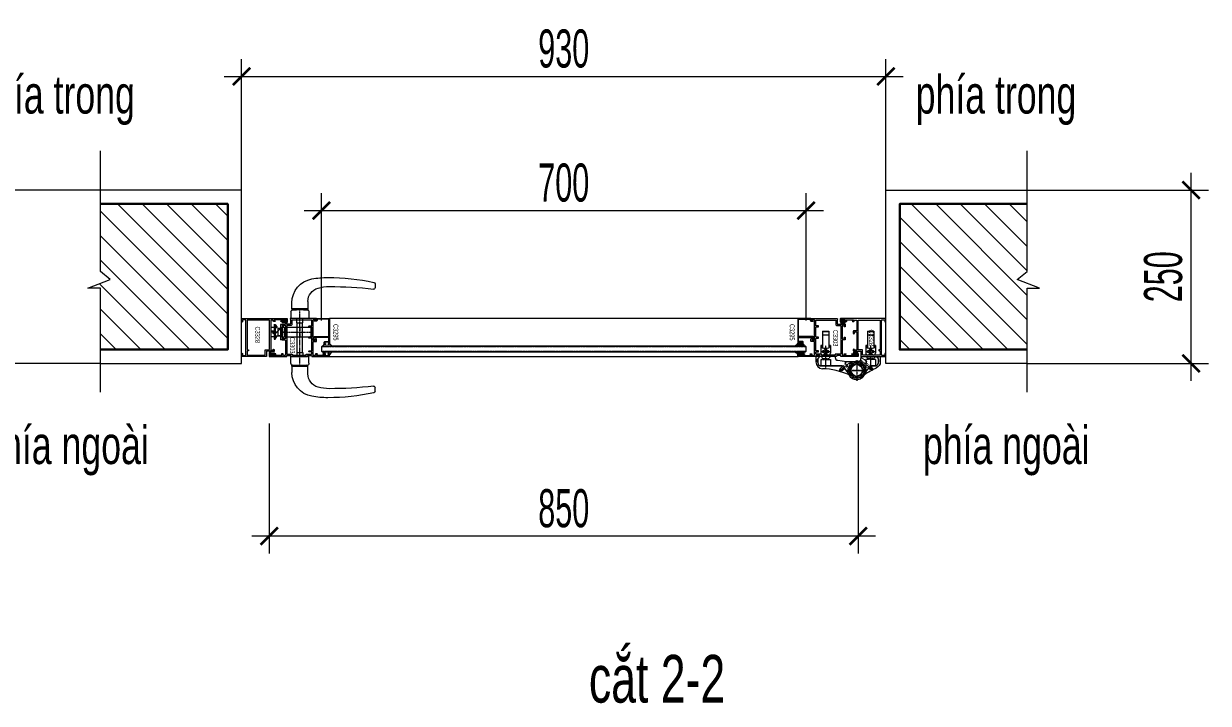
# Model space of a CAD drawing. Header units: millimetres. Extents: x 1336014 to 2939047, y -333549 to -60566.
# Drawn here: x 1415191 to 1416900, y -217958 to -216977 of the extents above; entities that cross this region are included whole.
import ezdxf

# ---------------------------------------------------------------- set-up
doc = ezdxf.new("R2010")
doc.units = ezdxf.units.MM
doc.header["$MEASUREMENT"] = 0
for name, pattern in [('CENTER', [2, 1.25, -0.25, 0.25, -0.25]), ('DASHED', [0.75, 0.5, -0.25]), ('HIDDEN', [0.375, 0.25, -0.125])]:
    doc.linetypes.add(name, pattern=pattern)
for name, color, linetype, lineweight in [('05.Text', 253, 'Continuous', 18), ('08.Dim', 156, 'Continuous', 15), ('09.Hatch', 250, 'Continuous', 5), ('Bản lề cửa', 1, 'Continuous', 9), ('Coban', 7, 'Continuous', 9), ('KT KHUNG BAO', 96, 'Continuous', 9), ('Kí hiệu mã số', 241, 'Continuous', 9), ('kính', 54, 'Continuous', 9), ('nep', 9, 'Continuous', 15), ('Nhôm', 4, 'Continuous', 20), ('Nẹp nhôm', 6, 'Continuous', 9), ('Ron', 15, 'Continuous', 9), ('silicon', 211, 'Continuous', 9), ('TS-NET MO', 253, 'Continuous', 0), ('wall', 4, 'Continuous', 9), ('Đường gióng', 251, 'Continuous', 9)]:
    doc.layers.add(name, color=color, linetype=linetype, lineweight=lineweight)
doc.styles.add('TEXT-DIM', font='', dxfattribs={"width": 0.8})
doc.styles.add('TT5_Text Dim', font='hoatbif.shx', dxfattribs={"width": 0.6})
doc.styles.get('TEXT-DIM').set_extended_font_data('VnTimes')
doc.dimstyles.new('TT5_Dim 1-25', dxfattribs={"dimscale": 25, "dimtxt": 2.2, "dimasz": 1, "dimexe": 1, "dimexo": 0, "dimgap": 0.5, "dimtad": 1, "dimdec": 0, "dimzin": 0, "dimdsep": 46, "dimtxsty": 'TT5_Text Dim', "dimblk": 'ARCHTICK', "dimcen": 0, "dimdle": 1, "dimclrd": 256, "dimclre": 256, "dimclrt": 1, "dimadec": 0, "dimazin": 0, "dimtfac": 0.015, "dimtdec": 0, "dimtix": 1, "dimtmove": 2, "dimatfit": 3, "dimldrblk": 'DOT', "dimfxl": 1, "dimtolj": 1, "dimtzin": 0, "dimlwd": -1, "dimlwe": -1, "dimarcsym": 1})

# ---------------------------------------------------------------- blocks, each defined once
blk = doc.blocks.new('ron kính cửa xếp trượt')
at = {"layer": 'Ron'}
for points in [[(2, 4.4), (2.1, 3.8, -0.481466), (1.6, 3.2), (-2.9, 3.2, 0.414214), (-3.4, 2.7), (-3.4, 2.4, 0.414214), (-3.2, 2.2), (-1.4, 2.2, -0.414214), (-1.2, 2), (-1.2, 1.2, -0.414214), (-1.4, 1), (-1.5, 1, 0.601413), (-1.7, 0.7), (-1.3, 0.1, 0.248897), (-1.1, 0), (1.1, 0, 0.248897), (1.3, 0.1), (1.7, 0.7, 0.601413), (1.5, 1), (1.4, 1, -0.414214), (1.2, 1.2), (1.2, 2, -0.414214), (1.4, 2.2), (3.4, 2.2, 0.527023), (3.6, 2.5), (3, 4.9, 0.31109), (1.7, 5.9), (-2.5, 6, 0.981926), (-2.6, 5), (1.5, 4.8, -0.335845)], [(-0.4, 2.1, 0.414213), (-0.6, 1.9), (-0.6, 1, 0.414214), (-0.4, 0.8), (0.4, 0.8, 0.414214), (0.6, 1), (0.6, 1.9, 0.414215), (0.4, 2.1)]]:
    blk.add_lwpolyline(points, format="xyb", close=True, dxfattribs=at)
blk = doc.blocks.new('tay nam mat bang')
h = blk.add_hatch()
h.set_pattern_fill('ANSI31', color=256, scale=10, style=0)
h.set_pattern_definition([(315, (1511.4546, -3873.2739), (-0.88388348, -0.88388348), [])])
h.paths.add_polyline_path([(-6.8, -6), (-8.2, -6), (-6, -1.5), (-4.2, -1.5)])
h.paths.add_polyline_path([(-8.2, 15), (-6.8, 15), (-4.2, 10.5), (-6, 10.5)])
at = {"linetype": 'Continuous'}
for p, q in [((137.3, 90.6), (137.3, 85)), ((17.2, 54.7), (17.2, 63.2)), ((40.3, 54.7), (17.2, 54.7)), ((40.3, 54), (17.2, 54)), ((40.3, 65.2), (40.3, 54.7)), ((40.3, -28), (17.2, -28)), ((40.3, -28.7), (17.2, -28.7)), ((17.2, -28.7), (17.2, -37.2)), ((40.3, -39.2), (40.3, -28.7)), ((137.3, -64.6), (137.3, -59))]:
    blk.add_line(p, q, dxfattribs=at)
for p, q in [((17.2, 54), (17.2, 52.6)), ((40.3, 54), (40.3, 52.6)), ((15.8, 50), (15.8, 40.4)), ((41.7, 40.4), (15.8, 40.4)), ((24.5, 34.4), (24.4, 40.4)), ((24.5, 34.4), (33, 34.4)), ((24.8, 34.4), (24.8, -8.4)), ((32.8, 34.4), (32.8, -8.4)), ((33, 34.4), (33.1, 40.4)), ((41.7, 50), (41.7, 40.4)), ((-13.2, -2.2), (-13.2, 11.2)), ((-13.2, 11.2), (-8.2, 11.2)), ((-8.2, -6), (-8.2, 15)), ((-8.2, 15), (-6.8, 15)), ((-6, 10.5), (-8.2, 15)), ((-7.2, 7.8), (-7.2, 9.7)), ((0.8, -0.2), (-7.2, 7.8)), ((-6.8, 10.2), (0.8, 10.2)), ((-6.8, 15), (-4.2, 10.5)), ((-6.8, -1.5), (-6.8, 10.5)), ((-6.8, 10.5), (-4.2, 10.5)), ((3.2, 16), (0.8, 16)), ((0.8, -6), (0.8, 16)), ((3.2, -6), (3.2, 16)), ((3.2, 12), (43.2, 12)), ((44.8, -2), (44.8, 10.4)), ((-13.2, -2.2), (-8.2, -2.2)), ((-6, -1.5), (-8.2, -6)), ((-8.2, -6), (-6.8, -6)), ((-6.8, -6), (-4.2, -1.5)), ((-6.8, -1.5), (-4.2, -1.5)), ((3.2, -6), (0.8, -6)), ((3.2, -2), (44.8, -2)), ((15.8, -24), (15.8, -14.4)), ((41.7, -14.4), (15.8, -14.4)), ((24.5, -8.4), (24.4, -14.4)), ((24.5, -8.4), (33, -8.4)), ((33, -8.4), (33.1, -14.4)), ((41.7, -24), (41.7, -14.4)), ((17.2, -28), (17.2, -26.6)), ((40.3, -28), (40.3, -26.6))]:
    blk.add_line(p, q)
at = {"linetype": 'CENTER'}
for p, q in [((28.8, 53.4), (28.8, -27.4)), ((-13.2, 4.5), (-2.9, 4.5)), ((7.8, 5), (2, 5)), ((3.2, 5), (44.8, 5)), ((28.8, -2), (28.8, 12))]:
    blk.add_line(p, q, dxfattribs=at)
blk.add_lwpolyline([(3.2, 0), (-3.2, 0), (-3.2, 10), (3.2, 10)])
blk.add_lwpolyline([(6.1, 4.6, -0.414214), (6.1, 5.4), (6.2, 5.5), (6.2, 10.1), (7.5, 10.1, 0.414214), (7.8, 10.4), (7.8, 13.9), (7, 14.8), (6.1, 14.8), (5.2, 13.9), (5.2, 12.2), (3.6, 12.2, 0.414214), (3.2, 11.9), (3.2, -2, 0.414214), (3.6, -2.2), (5.2, -2.2), (5.2, -4), (6.1, -4.8), (7, -4.8), (7.8, -4), (7.8, -0.5, 0.414214), (7.5, -0.2), (6.2, -0.2), (6.2, 4.5)], format="xyb", close=True)
at = {"linetype": 'Continuous'}
for centre, radius, start, end in [((52.3, 63.2), 35, 100.0849, 180), ((69.3, -32.4), 132.1, 90, 100.0849), ((71.3, 25.6), 61.1, 90, 105.5303), ((69.3, -212.3), 312, 77.7081, 90), ((71.3, -459.8), 546.5, 83.2994, 90), ((135.3, 90.6), 2, 0, 77.7081), ((60.3, 65.2), 20, 105.5303, 180), ((135.3, 85), 2, 263.2994, 0), ((52.3, -37.2), 35, 180, 259.9151), ((60.3, -39.2), 20, 180, 254.4697), ((71.3, 0.4), 61.1, 254.4697, 270), ((69.3, 238.3), 312, 270, 282.2919), ((71.3, 485.8), 546.5, 270, 276.7006), ((135.3, -59), 2, 0, 96.7006), ((135.3, -64.6), 2, 282.2919, 0), ((69.3, 58.4), 132.1, 259.9151, 270)]:
    blk.add_arc(centre, radius, start, end, dxfattribs=at)
for centre, radius, start, end in [((18.8, 50), 3, 94.9031, 180), ((28.8, -66.6), 120, 85.0969, 94.9031), ((38.8, 50), 3, 0, 85.0969), ((-6.8, 9.7), 0.5, 90, 180), ((43.2, 10.4), 1.6, 0, 90), ((18.8, -24), 3, 180, 265.0969), ((28.8, 92.6), 120, 265.0969, 274.9031), ((38.8, -24), 3, 274.9031, 0)]:
    blk.add_arc(centre, radius, start, end)
blk = doc.blocks.new('BAN LE LHD63')
at = {"layer": 'Bản lề cửa'}
for p, q in [((-247.5, 282.6), (-247.5, 163.2)), ((-247.5, 282.6), (-202.5, 282.6)), ((-247.5, 280.1), (-202.5, 280.1)), ((-202.5, 282.6), (-202.5, 163.2)), ((77.5, 282.6), (77.5, 163.2)), ((77.5, 282.6), (122.5, 282.6)), ((77.5, 280.1), (122.5, 280.1)), ((122.5, 282.6), (122.5, 163.2)), ((-260, 178.5), (-260, 125)), ((-254.5, 180), (-258.5, 180)), ((-253, 178.5), (-253, 168.6)), ((-202.5, 253.8), (-247.5, 253.8)), ((-197, 178.5), (-197, 168.6)), ((-191.5, 180), (-195.5, 180)), ((-190, 178.5), (-190, 125)), ((65, 178.5), (65, 125)), ((70.5, 180), (66.5, 180)), ((72, 178.5), (72, 168.6)), ((122.5, 253.8), (77.5, 253.8)), ((128, 178.5), (128, 168.6)), ((133.5, 180), (129.5, 180)), ((135, 178.5), (135, 125)), ((-295, 101), (-295, 62.5)), ((-272.5, 101), (-295, 101)), ((-279.6, 87.9), (-270.8, 96.7)), ((-279.1, 86.4), (-265.5, 100)), ((-155, 100), (-265.5, 100)), ((-248, 137.5), (-248, 132.5)), ((-236.5, 140), (-245.5, 140)), ((-236.5, 130), (-245.5, 130)), ((-240, 110), (-245, 110)), ((-210, 112.5), (-240, 112.5)), ((-240, 112.5), (-240, 110)), ((-204.5, 140), (-213.5, 140)), ((-204.5, 130), (-213.5, 130)), ((-210, 112.5), (-210, 110)), ((-205, 110), (-210, 110)), ((-202, 137.5), (-202, 132.5)), ((-155, 100), (-155, 92.7)), ((30, 100), (30, 85)), ((30, 100), (140.5, 100)), ((77, 137.5), (77, 132.5)), ((88.5, 140), (79.5, 140)), ((88.5, 130), (79.5, 130)), ((85, 110), (80, 110)), ((115, 112.5), (85, 112.5)), ((85, 112.5), (85, 110)), ((120.5, 140), (111.5, 140)), ((120.5, 130), (111.5, 130)), ((115, 112.5), (115, 110)), ((120, 110), (115, 110)), ((123, 137.5), (123, 132.5)), ((154.1, 86.4), (140.5, 100)), ((-282.5, 62.5), (-282.5, 80.9)), ((-282, 79.4), (-282, 62.5)), ((-104.9, 32.5), (-263.9, 32.5)), ((-263.1, 32.5), (-104.9, 32.5)), ((-137.5, 72.8), (-75, 65)), ((-52.1, -28.8), (-97, 28.7)), ((-49, -32.8), (-97, 28.7)), ((-75, 65), (0, 65)), ((10, 65), (0, 65)), ((49, -32.8), (97, 28.7)), ((138.1, 32.5), (104.9, 32.5)), ((157, 79.4), (157, 62.5)), ((-53.8, -36.5), (-49, -32.8)), ((53.8, -36.5), (49, -32.8))]:
    blk.add_line(p, q, dxfattribs=at)
at = {"layer": 'Bản lề cửa', "linetype": 'CENTER'}
for p, q in [((-225, 180), (-225, 110)), ((100, 180), (100, 110)), ((-190, 135), (-260, 135)), ((-225, 115), (-225, 15.3)), ((135, 135), (65, 135)), ((100, 100), (100, 32.5)), ((-129.5, -6.4), (-92.3, 22.6)), ((-92.3, 22.6), (-38.1, 65)), ((74.8, 0), (-74.8, 0)), ((-74.8, 0), (74.8, 0)), ((0, 74.8), (0, -74.8)), ((0, 74.8), (0, -74.8)), ((92.3, 22.6), (26.7, 73.9)), ((117.7, 2.8), (92.3, 22.6))]:
    blk.add_line(p, q, dxfattribs=at)
at = {"layer": 'Bản lề cửa', "linetype": 'DASHED'}
for p, q in [((-252.5, 100), (-252.5, 85)), ((-197.5, 100), (-197.5, 85)), ((73.1, 63), (30, 96.7)), ((72.5, 100), (72.5, 85)), ((127.5, 100), (127.5, 85)), ((-260, 77.5), (-260, 32.5)), ((-260, 77.5), (-190, 77.5)), ((-252.5, 85), (-197.5, 85)), ((-246.3, 85), (-246.3, 77.5)), ((-203.8, 85), (-203.8, 77.5)), ((-190, 77.5), (-190, 32.5)), ((-124.5, 7), (-96.9, 28.6)), ((-115.3, -4.8), (-124.5, 7)), ((-124.5, 7), (-123.3, -1.6)), ((-122.1, 12.1), (-98.5, 30.5)), ((-109.8, -3.7), (-122.1, 12.1)), ((-115.3, -4.8), (-87.7, 16.7)), ((-109.8, -3.7), (-86.1, 14.8)), ((-99.8, 31.1), (-79.5, 46.9)), ((-85.4, 13.8), (-65.7, 29.2)), ((-84.9, 53.8), (-70.6, 65)), ((-60.3, 22.3), (-84.9, 53.8)), ((-60.3, 22.3), (-5.6, 65)), ((48.5, 31.5), (5.6, 65)), ((48.5, 31.5), (73.1, 63)), ((85.4, 13.8), (53.9, 38.4)), ((135, 77.5), (65, 77.5)), ((65, 77.5), (65, -12.3)), ((99.8, 31.1), (67.7, 56.1)), ((127.5, 85), (72.5, 85)), ((78.7, 85), (78.7, 77.5)), ((98, 5.5), (86.1, 14.8)), ((103.4, 4.4), (87.7, 16.7)), ((112.7, 16.2), (96.9, 28.6)), ((98, 5.5), (110.3, 21.3)), ((110.3, 21.3), (98.7, 30.4)), ((103.4, 4.4), (112.7, 16.2)), ((103.4, 4.4), (111.5, 7.7)), ((112.7, 16.2), (111.5, 7.7)), ((121.2, 85), (121.2, 77.5)), ((135, 77.5), (135, 32.5)), ((-115.3, -4.8), (-123.3, -1.6))]:
    blk.add_line(p, q, dxfattribs=at)
at = {"layer": 'Bản lề cửa'}
for points in [[(157.5, 80.9, 0.198912), (154.6, 87.9), (145.8, 96.7, -0.668179), (147.5, 101), (170, 101), (170, 62.5, -0.29412), (140.7, 17, 0.049314), (55.6, -32.3, -0.867252), (52.1, -28.8), (97, 28.7, -0.230868), (104.9, 32.5), (138.9, 32.5, 0.191401), (145.7, 35.2, 0.206445), (157.5, 62.5)], [(7.5, -47.5, -1), (-7.5, -47.5), (-7.5, -44.5, 0.336147), (-11.1, -39.7, -0.261596), (-39.7, -11.1, 0.336147), (-44.5, -7.5), (-50, -7.5, -1), (-50, 7.5), (-44.5, 7.5, 0.336147), (-39.7, 11.1, -0.261596), (-11.1, 39.7, 0.336147), (-7.5, 44.5), (-7.5, 47.5, -1), (7.5, 47.5), (7.5, 44.5, 0.336147), (11.1, 39.7, -0.261596), (39.7, 11.1, 0.336147), (44.5, 7.5), (47.5, 7.5, -1), (47.5, -7.5), (44.5, -7.5, 0.336147), (39.7, -11.1, -0.261596), (11.1, -39.7, 0.336147), (7.5, -44.5)], [(-7.5, -47.5, 1), (7.5, -47.5), (7.5, -44.5, -0.336147), (11.1, -39.7, 0.261596), (39.7, -11.1, -0.336147), (44.5, -7.5), (50, -7.5, 1), (50, 7.5), (44.5, 7.5, -0.336147), (39.7, 11.1, 0.261596), (11.1, 39.7, -0.336147), (7.5, 44.5), (7.5, 47.5, 1), (-7.5, 47.5), (-7.5, 44.5, -0.336147), (-11.1, 39.7, 0.261596), (-39.7, 11.1, -0.336147), (-44.5, 7.5), (-47.5, 7.5, 1), (-47.5, -7.5), (-44.5, -7.5, -0.336147), (-39.7, -11.1, 0.261596), (-11.1, -39.7, -0.336147), (-7.5, -44.5)]]:
    blk.add_lwpolyline(points, format="xyb", close=True, dxfattribs=at)
for centre, radius, start, end in [((-258.5, 178.5), 1.5, 90, 180), ((-254.5, 178.5), 1.5, 0, 90), ((-195.5, 178.5), 1.5, 90, 180), ((-191.5, 178.5), 1.5, 0, 90), ((66.5, 178.5), 1.5, 90, 180), ((70.5, 178.5), 1.5, 0, 90), ((129.5, 178.5), 1.5, 90, 180), ((133.5, 178.5), 1.5, 0, 90), ((-272.5, 80.9), 10, 135, 180), ((-272, 79.4), 10, 135, 180), ((-272.5, 98.5), 2.5, 315, 90), ((-245, 125), 15, 180, 270), ((-248, 168.6), 5, 180, 252.14154), ((-225, 240), 80, 252.14154, 287.85846), ((-245.5, 137.5), 2.5, 90, 180), ((-245.5, 132.5), 2.5, 180, 270), ((-225, 135), 15, 19.47122, 160.52878), ((-225, 135), 15, 199.47122, 340.52878), ((-225, 135), 12.5, 23.57818, 156.42182), ((-225, 135), 12.5, 203.57818, 336.42182), ((-205, 125), 15, 270, 0), ((-204.5, 137.5), 2.5, 0, 90), ((-204.5, 132.5), 2.5, 270, 0), ((-202, 168.6), 5, 287.85846, 0), ((-135, 92.7), 20, 180, 262.87498), ((80, 125), 15, 180, 270), ((77, 168.6), 5, 180, 252.14154), ((100, 240), 80, 252.14154, 287.85846), ((79.5, 137.5), 2.5, 90, 180), ((79.5, 132.5), 2.5, 180, 270), ((100, 135), 15, 19.47122, 160.52878), ((100, 135), 15, 199.47122, 340.52878), ((100, 135), 12.5, 23.57818, 156.42182), ((100, 135), 12.5, 203.57818, 336.42182), ((120, 125), 15, 270, 0), ((120.5, 137.5), 2.5, 0, 90), ((120.5, 132.5), 2.5, 270, 0), ((123, 168.6), 5, 287.85846, 0), ((147, 79.4), 10, 0, 45), ((-245, 62.5), 50, 180, 268.09327), ((-245, 62.5), 37.5, 180, 226.65824), ((-245, 62.5), 37, 180, 227.79455), ((-263.9, 42.5), 10, 226.65824, 270), ((-263.1, 42.5), 10, 227.79455, 270), ((-263.3, -487.2), 500, 65.3972, 88.09327), ((-104.9, 22.5), 10, 38, 90), ((-104.9, 22.5), 10, 38, 90), ((0, 0), 65, 90, 325.83774), ((0, 0), 55, 6.11065, 353.88935), ((0, 0), 55, 186.11065, 173.88935), ((0, 0), 65, 214.16226, 90), ((0, 0), 45, 99.59732, 170.40268), ((0, 0), 45, 99.59732, 170.40268), ((0, 0), 45, 9.59732, 80.40268), ((0, 0), 45, 9.59732, 80.40268), ((10, 85), 20, 270, 0), ((104.9, 22.5), 10, 90, 142), ((138.1, 42.5), 10, 270, 312.20545), ((120, 62.5), 37, 312.20545, 0), ((-54.1, -30.3), 2.5, 245.3972, 38), ((0, 0), 45, 189.59732, 260.40268), ((0, 0), 45, 189.59732, 260.40268), ((0, 0), 45, 279.59732, 350.40268), ((0, 0), 45, 279.59732, 350.40268)]:
    blk.add_arc(centre, radius, start, end, dxfattribs=at)
at = {"layer": 'Bản lề cửa', "linetype": 'CENTER'}
for start, end in [(173.88935, 186.11065), (353.88935, 6.11065)]:
    blk.add_arc((0, 0), 55, start, end, dxfattribs=at)
blk = doc.blocks.new('_ARCHTICK')
at = {"const_width": 0.15}
blk.add_lwpolyline([(-0.5, -0.5), (0.5, 0.5)], dxfattribs=at)
blk = doc.blocks.new('*D1902')
at = {"layer": '08.Dim', "transparency": 16777216}
for p, q in [((1415545.1, -217554.2), (1415545.1, -217741.9)), ((1416395.1, -217554.2), (1416395.1, -217741.9)), ((1416420.1, -217716.9), (1415520.1, -217716.9))]:
    blk.add_line(p, q, dxfattribs=at)
at = {"layer": 'Defpoints', "color": 0, "transparency": 16777216}
for p in [(1415545.1, -217554.2), (1416395.1, -217554.2), (1415545.1, -217716.9)]:
    blk.add_point(p, dxfattribs=at)
at = {"layer": '08.Dim', "transparency": 16777216, "xscale": 25, "yscale": 25, "zscale": 25, "rotation": 180}
blk.add_blockref('_ARCHTICK', (1415545.1, -217716.9), dxfattribs=at)
at = {"layer": '08.Dim', "transparency": 16777216, "xscale": 25, "yscale": 25, "zscale": 25}
blk.add_blockref('_ARCHTICK', (1416395.1, -217716.9), dxfattribs=at)
at = {"layer": '08.Dim', "color": 1, "transparency": 16777216, "insert": (1415970.1, -217676.9), "char_height": 55, "attachment_point": 5, "style": 'TT5_Text Dim'}
blk.add_mtext('\\A1;850', dxfattribs=at)
blk = doc.blocks.new('_DOT')
blk.add_line((-0.5, 0), (-1, 0))
at = {"const_width": 0.5}
blk.add_lwpolyline([(-0.25, 0, 1), (0.25, 0, 1)], format="xyb", close=True, dxfattribs=at)
blk = doc.blocks.new('*D1903')
at = {"layer": '08.Dim', "transparency": 16777216}
for p, q in [((1415620.3, -217405.5), (1415620.3, -217222)), ((1416319.9, -217405.5), (1416319.9, -217222)), ((1415595.3, -217247), (1416344.9, -217247))]:
    blk.add_line(p, q, dxfattribs=at)
at = {"layer": 'Defpoints', "color": 0, "transparency": 16777216}
for p in [(1416319.9, -217247), (1415620.3, -217405.5), (1416319.9, -217405.5)]:
    blk.add_point(p, dxfattribs=at)
at = {"layer": '08.Dim', "transparency": 16777216, "xscale": 25, "yscale": 25, "zscale": 25, "rotation": 180}
blk.add_blockref('_ARCHTICK', (1415620.3, -217247), dxfattribs=at)
at = {"layer": '08.Dim', "transparency": 16777216, "xscale": 25, "yscale": 25, "zscale": 25}
blk.add_blockref('_ARCHTICK', (1416319.9, -217247), dxfattribs=at)
at = {"layer": '08.Dim', "color": 1, "transparency": 16777216, "insert": (1415970.1, -217207), "char_height": 55, "attachment_point": 5, "style": 'TT5_Text Dim'}
blk.add_mtext('\\A1;700', dxfattribs=at)
blk = doc.blocks.new('*D1904')
at = {"layer": '08.Dim', "transparency": 16777216}
for p, q in [((1415505.1, -217221.9), (1415505.1, -217028.6)), ((1416435.1, -217221.9), (1416435.1, -217028.6)), ((1415480.1, -217053.6), (1416460.1, -217053.6))]:
    blk.add_line(p, q, dxfattribs=at)
at = {"layer": 'Defpoints', "color": 0, "transparency": 16777216}
for p in [(1416435.1, -217053.6), (1415505.1, -217221.9), (1416435.1, -217221.9)]:
    blk.add_point(p, dxfattribs=at)
at = {"layer": '08.Dim', "transparency": 16777216, "xscale": 25, "yscale": 25, "zscale": 25, "rotation": 180}
blk.add_blockref('_ARCHTICK', (1415505.1, -217053.6), dxfattribs=at)
at = {"layer": '08.Dim', "transparency": 16777216, "xscale": 25, "yscale": 25, "zscale": 25}
blk.add_blockref('_ARCHTICK', (1416435.1, -217053.6), dxfattribs=at)
at = {"layer": '08.Dim', "color": 1, "transparency": 16777216, "insert": (1415970.1, -217013.6), "char_height": 55, "attachment_point": 5, "style": 'TT5_Text Dim'}
blk.add_mtext('\\A1;930', dxfattribs=at)
blk = doc.blocks.new('*D1908')
at = {"layer": '08.Dim', "transparency": 16777216}
for p, q in [((1415154.8, -217492.6), (1415154.8, -217192.6)), ((1415301.3, -217217.6), (1415129.8, -217217.6)), ((1415301.3, -217467.6), (1415129.8, -217467.6))]:
    blk.add_line(p, q, dxfattribs=at)
at = {"layer": 'Defpoints', "color": 0, "transparency": 16777216}
for p in [(1415154.8, -217217.6), (1415301.3, -217217.6), (1415301.3, -217467.6)]:
    blk.add_point(p, dxfattribs=at)
at = {"layer": '08.Dim', "transparency": 16777216, "xscale": 25, "yscale": 25, "zscale": 25}
for p, rotation in [((1415154.8, -217217.6), 90), ((1415154.8, -217467.6), 270)]:
    blk.add_blockref('_ARCHTICK', p, dxfattribs=dict(at, rotation=rotation))
at = {"layer": '08.Dim', "color": 1, "transparency": 16777216, "insert": (1415114.8, -217342.6), "char_height": 55, "attachment_point": 5, "rotation": 90, "style": 'TT5_Text Dim'}
blk.add_mtext('\\A1;250', dxfattribs=at)
blk = doc.blocks.new('*D1909')
at = {"layer": '08.Dim', "transparency": 16777216}
for p, q in [((1416875.4, -217492.6), (1416875.4, -217192.6)), ((1416638.8, -217217.6), (1416900.4, -217217.6)), ((1416638.8, -217467.6), (1416900.4, -217467.6))]:
    blk.add_line(p, q, dxfattribs=at)
at = {"layer": 'Defpoints', "color": 0, "transparency": 16777216}
for p in [(1416638.8, -217217.6), (1416875.4, -217217.6), (1416638.8, -217467.6)]:
    blk.add_point(p, dxfattribs=at)
at = {"layer": '08.Dim', "transparency": 16777216, "xscale": 25, "yscale": 25, "zscale": 25}
for p, rotation in [((1416875.4, -217217.6), 90), ((1416875.4, -217467.6), 270)]:
    blk.add_blockref('_ARCHTICK', p, dxfattribs=dict(at, rotation=rotation))
at = {"layer": '08.Dim', "color": 1, "transparency": 16777216, "insert": (1416835.4, -217342.6), "char_height": 55, "attachment_point": 5, "rotation": 90, "style": 'TT5_Text Dim'}
blk.add_mtext('\\A1;250', dxfattribs=at)

msp = doc.modelspace()

# ---------------------------------------------------------------- hatches: boundary and pattern name
at = {"layer": '09.Hatch', "ltscale": 0.5}
h = msp.add_hatch(dxfattribs=at)
h.set_pattern_fill('ANSI31', color=256, scale=200, angle=180, style=0)
h.set_pattern_definition([(315, (1407917.984, -216652.904), (-17.67767, -17.67767), [])])
h.paths.add_polyline_path([(1415485.1, -217447.6), (1415301.3, -217447.6), (1415301.3, -217359.1), (1415283.4, -217359.1), (1415315.7, -217346.7), (1415301.3, -217334.9), (1415301.3, -217237.6), (1415485.1, -217237.6)])
h = msp.add_hatch(dxfattribs=at)
h.set_pattern_fill('ANSI31', color=256, scale=200, angle=180, style=0)
h.set_pattern_definition([(315, (1407047.96, -216652.904), (-17.67767, -17.67767), [])])
h.paths.add_polyline_path([(1416455.1, -217447.6), (1416638.8, -217447.6), (1416638.8, -217359.1), (1416656.7, -217359.1), (1416624.4, -217346.7), (1416638.8, -217334.9), (1416638.8, -217237.6), (1416455.1, -217237.6)])
at = {"layer": 'KT KHUNG BAO'}
h = msp.add_hatch(color=256, dxfattribs=at)
h.paths.add_polyline_path([(1416315.7, -217439.6), (1416315.7, -217439.8, -0.414214), (1416315.2, -217440.3), (1416313.9, -217440.3, -0.339454), (1416313.5, -217440), (1416313.4, -217439.6, -0.493145), (1416313.6, -217439.3), (1416314.2, -217439.3, 0.414214), (1416314.7, -217438.8), (1416314.7, -217437.5, 0.414214), (1416314.2, -217437), (1416309.6, -217437, 0.414214), (1416309.1, -217437.5), (1416309.1, -217438.8, 0.414214), (1416309.6, -217439.3), (1416310.2, -217439.3, -0.493145), (1416310.4, -217439.6), (1416310.2, -217440, -0.339454), (1416309.8, -217440.3), (1416308.6, -217440.3, -0.414214), (1416308.1, -217439.8), (1416308.1, -217438.6, -0.232999), (1416301.6, -217442.8), (1416316.6, -217442.8, 0.517303)])
h.paths.add_polyline_path([(1416316.6, -217450.8), (1416301.6, -217450.8, -0.225568), (1416308.1, -217455), (1416308.1, -217453.8, -0.414214), (1416308.6, -217453.3), (1416310, -217453.3, -0.339454), (1416310.4, -217453.7), (1416310.6, -217454.1, -0.493145), (1416310.4, -217454.3), (1416309.8, -217454.3, 0.414214), (1416309.3, -217454.8), (1416309.3, -217456.1, 0.414214), (1416309.8, -217456.6), (1416314.4, -217456.6, 0.414214), (1416314.9, -217456.1), (1416314.9, -217454.8, 0.414214), (1416314.4, -217454.3), (1416313.8, -217454.3, -0.493145), (1416313.6, -217454.1), (1416313.7, -217453.7, -0.339454), (1416314.1, -217453.3), (1416315.6, -217453.3, -0.414214), (1416316.1, -217453.8), (1416316.1, -217453.8, 0.444559)])

# ---------------------------------------------------------------- linework, layer by layer
for centre, start, end in [((1415625.1, -217441.6), 108.862, 218.5287), ((1415625.1, -217452.1), 141.4713, 237.317), ((1416315, -217441.6), 321.4713, 71.138), ((1416315, -217452.1), 302.683, 38.5287)]:
    msp.add_arc(centre, 2.05, start, end, dxfattribs=at)
at = {"layer": 'kính'}
msp.add_lwpolyline([(1416298.7, -217450.8), (1416318.9, -217450.8), (1416319.9, -217449.8), (1416319.9, -217443.8), (1416318.9, -217442.8), (1416298.7, -217442.8), (1415621.3, -217442.8), (1415620.3, -217443.8), (1415620.3, -217449.8), (1415621.3, -217450.8)], close=True, dxfattribs=at)
at = {"layer": 'kính', "linetype": 'HIDDEN', "lineweight": 5}
msp.add_lwpolyline([(1416319.9, -217443.8), (1415620.3, -217443.8), (1415620.3, -217449.8), (1416319.9, -217449.8)], close=True, dxfattribs=at)
at = {"layer": 'nep', "ltscale": 0.5}
for points in [[(1415301.3, -217509), (1415301.3, -217359.1), (1415283.4, -217359.1), (1415315.7, -217346.7), (1415301.3, -217334.9), (1415301.3, -217160.7)], [(1416638.8, -217509), (1416638.8, -217359.1), (1416656.7, -217359.1), (1416624.4, -217346.7), (1416638.8, -217334.9), (1416638.8, -217160.7)]]:
    msp.add_lwpolyline(points, dxfattribs=at)
at = {"layer": 'nep'}
for points in [[(1415301.3, -217467.6), (1415505.1, -217467.6), (1415505.1, -217217.6), (1415301.3, -217217.6)], [(1416638.8, -217467.6), (1416435.1, -217467.6), (1416435.1, -217217.6), (1416638.8, -217217.6)]]:
    msp.add_lwpolyline(points, dxfattribs=at)
at = {"layer": 'Nhôm'}
for points in [[(1415552.3, -217421.3), (1415552.3, -217424.1, -0.339454), (1415551.9, -217424.5), (1415551.2, -217424.7, -0.493145), (1415550.6, -217424.2), (1415550.6, -217422.7, 0.414214), (1415550.1, -217422.2), (1415547.8, -217422.2, 0.414214), (1415547.3, -217422.7), (1415547.3, -217447.9, 0.414214), (1415547.8, -217448.4), (1415550.4, -217448.4, 0.414214), (1415550.9, -217447.9), (1415550.9, -217447.5, -0.493145), (1415551.2, -217447.2), (1415551.9, -217447.4, -0.339454), (1415552.3, -217447.9), (1415552.3, -217449.3, -0.414214), (1415551.8, -217449.8), (1415541.6, -217449.8, 0.414214), (1415541.1, -217450.3), (1415541.1, -217457.3, -0.414214), (1415540.6, -217457.8), (1415505.6, -217457.8, -0.414214), (1415505.1, -217457.3), (1415505.1, -217453.3, -0.57735), (1415505.8, -217452.9), (1415506.2, -217453.1, -0.267949), (1415506.5, -217453.6), (1415506.5, -217455.7, 0.414214), (1415507, -217456.2), (1415510.8, -217456.2, 0.414214), (1415511.3, -217455.7), (1415511.3, -217405.1, 0.414214), (1415510.8, -217404.6), (1415507, -217404.6, 0.414214), (1415506.5, -217405.1), (1415506.5, -217407.3, -0.267949), (1415506.2, -217407.7), (1415505.8, -217408, -0.57735), (1415505.1, -217407.5), (1415505.1, -217403.5, -0.414214), (1415505.6, -217403), (1415570.6, -217403, -0.414214), (1415571.1, -217403.5), (1415571.1, -217407, -0.414214), (1415570.6, -217407.5), (1415569.1, -217407.5, -0.339454), (1415568.7, -217407.2), (1415568.6, -217406.8, -0.493145), (1415568.8, -217406.5), (1415569.4, -217406.5, 0.414214), (1415569.9, -217406), (1415569.9, -217404.7, 0.414214), (1415569.4, -217404.2), (1415564.8, -217404.2, 0.414214), (1415564.3, -217404.7), (1415564.3, -217406, 0.414214), (1415564.8, -217406.5), (1415565.4, -217406.5, -0.493145), (1415565.6, -217406.8), (1415565.4, -217407.2, -0.339454), (1415565, -217407.5), (1415563.5, -217407.5, -0.414214), (1415563.1, -217407.1), (1415563.1, -217407), (1415562.1, -217407, -0.414214), (1415561.6, -217406.5), (1415561.6, -217406.5, -0.414214), (1415562.1, -217406), (1415562.6, -217406, 0.414214), (1415563.1, -217405.5), (1415563.1, -217405.3, 0.414214), (1415562.6, -217404.8), (1415552.6, -217404.8, 0.414214), (1415552.1, -217405.3), (1415552.1, -217405.5, 0.414214), (1415552.6, -217406), (1415553.1, -217406, -0.414214), (1415553.6, -217406.5), (1415553.6, -217406.5, -0.414214), (1415553.1, -217407), (1415551.4, -217407, -0.414214), (1415550.9, -217406.5), (1415550.9, -217405.5, 0.414214), (1415550.4, -217405), (1415547.8, -217405, 0.414214), (1415547.3, -217405.5), (1415547.3, -217420.3, 0.414214), (1415547.8, -217420.8), (1415551.8, -217420.8, -0.414214)], [(1415544.8, -217405), (1415513.8, -217405, 0.414214), (1415513.3, -217405.5), (1415513.3, -217447.3, 0.414214), (1415513.8, -217447.8), (1415514.8, -217447.8, -0.414214), (1415515.3, -217448.3), (1415515.3, -217448.8, -0.414214), (1415514.8, -217449.3), (1415513.8, -217449.3, 0.414214), (1415513.3, -217449.8), (1415513.3, -217455.3, 0.414214), (1415513.8, -217455.8), (1415538.6, -217455.8, 0.414214), (1415539.1, -217455.3), (1415539.1, -217448.3, -0.414214), (1415539.6, -217447.8), (1415544.8, -217447.8, 0.414214), (1415545.3, -217447.3), (1415545.3, -217405.5, 0.414214)], [(1415631.6, -217453.3), (1415630.1, -217453.3, 0.339454), (1415629.7, -217453.7), (1415629.6, -217454.1, 0.493145), (1415629.8, -217454.3), (1415630.4, -217454.3, -0.414214), (1415630.9, -217454.8), (1415630.9, -217456.1, -0.414214), (1415630.4, -217456.6), (1415625.8, -217456.6, -0.414214), (1415625.3, -217456.1), (1415625.3, -217454.8, -0.414214), (1415625.8, -217454.3), (1415626.4, -217454.3, 0.493145), (1415626.6, -217454.1), (1415626.4, -217453.7, 0.339454), (1415626, -217453.3), (1415624.6, -217453.3, 0.414214), (1415624.1, -217453.8), (1415623, -217453.8, 0.414214), (1415622.6, -217454.3), (1415622.6, -217454.3, 0.414214), (1415623, -217454.8), (1415623.6, -217454.8, -0.414214), (1415624.1, -217455.3), (1415624.1, -217455.5, -0.414214), (1415623.6, -217456), (1415613.6, -217456, -0.414214), (1415613.1, -217455.5), (1415613.1, -217455.3, -0.414214), (1415613.6, -217454.8), (1415614.1, -217454.8, 0.414214), (1415614.6, -217454.3), (1415614.6, -217454.3, 0.414214), (1415614.1, -217453.8), (1415612.4, -217453.8, 0.414214), (1415611.9, -217454.3), (1415611.9, -217455.5, -0.414214), (1415611.4, -217456), (1415608.8, -217456, -0.414214), (1415608.3, -217455.5), (1415608.3, -217436.4, -0.414214), (1415608.8, -217435.9), (1415612.8, -217435.9, 0.414214), (1415613.3, -217435.4), (1415613.3, -217432.6, 0.339454), (1415612.9, -217432.1), (1415612.2, -217431.9, 0.493145), (1415611.6, -217432.4), (1415611.6, -217434, -0.414214), (1415611.1, -217434.5), (1415608.8, -217434.5, -0.414214), (1415608.3, -217434), (1415608.3, -217404.9, -0.414214), (1415608.8, -217404.4), (1415611.8, -217404.4, -0.414214), (1415612.3, -217404.9), (1415612.3, -217405.3, 0.493145), (1415612.6, -217405.6), (1415612.9, -217405.6, 0.339454), (1415613.3, -217405.1), (1415613.3, -217403.3, 0.414214), (1415613, -217403), (1415575.6, -217403, 0.414214), (1415575.1, -217403.5, 0.414214), (1415575.6, -217404), (1415575.6, -217410.5, -0.414214), (1415575.1, -217411), (1415564.3, -217411, 0.414214), (1415563.8, -217411.5), (1415563.8, -217414.4, 0.414214), (1415564.3, -217414.9), (1415564.8, -217414.9, 0.414214), (1415565.3, -217414.4), (1415565.3, -217412.9, -0.414214), (1415565.8, -217412.4), (1415567.8, -217412.4, -0.414214), (1415568.3, -217412.9), (1415568.3, -217431.9, -0.414214), (1415567.8, -217432.4), (1415565.8, -217432.4, -0.414214), (1415565.3, -217431.9), (1415565.3, -217430.4, 0.414214), (1415564.8, -217429.9), (1415564.3, -217429.9, 0.414214), (1415563.8, -217430.4), (1415563.8, -217433.3, 0.414214), (1415564.3, -217433.8), (1415567.8, -217433.8, -0.414214), (1415568.3, -217434.3), (1415568.3, -217455.5, -0.414214), (1415567.8, -217456), (1415565.8, -217456, -0.414214), (1415565.3, -217455.5), (1415565.3, -217454.3, 0.414214), (1415564.8, -217453.8), (1415563, -217453.8, 0.414214), (1415562.6, -217454.3), (1415562.6, -217454.3, 0.414214), (1415563, -217454.8), (1415563.6, -217454.8, -0.414214), (1415564.1, -217455.3), (1415564.1, -217455.5, -0.414214), (1415563.6, -217456), (1415553.6, -217456, -0.414214), (1415553.1, -217455.5), (1415553.1, -217455.3, -0.414214), (1415553.6, -217454.8), (1415554.1, -217454.8, 0.414214), (1415554.6, -217454.3), (1415554.6, -217454.3, 0.414214), (1415554.1, -217453.8), (1415553.1, -217453.8, 0.414214), (1415552.6, -217453.3), (1415551.1, -217453.3, 0.339454), (1415550.7, -217453.7), (1415550.6, -217454.1, 0.493145), (1415550.8, -217454.3), (1415551.4, -217454.3, -0.414214), (1415551.9, -217454.8), (1415551.9, -217456.1, -0.414214), (1415551.4, -217456.6), (1415546.8, -217456.6, -0.414214), (1415546.3, -217456.1), (1415546.3, -217454.8, -0.414214), (1415546.8, -217454.3), (1415547.4, -217454.3, 0.493145), (1415547.6, -217454.1), (1415547.4, -217453.7, 0.339454), (1415547, -217453.3), (1415545.6, -217453.3, 0.414214), (1415545.1, -217453.8), (1415545.1, -217457.3, 0.414214), (1415545.6, -217457.8), (1415569.8, -217457.8, 0.414214), (1415570.3, -217457.3), (1415570.3, -217456.8, -0.414214), (1415570.8, -217456.3), (1415575.8, -217456.3, -0.414214), (1415576.3, -217456.8), (1415576.3, -217457.3, 0.414214), (1415576.8, -217457.8), (1415599.8, -217457.8, 0.414214), (1415600.3, -217457.3), (1415600.3, -217456.8, -0.414214), (1415600.8, -217456.3), (1415605.8, -217456.3, -0.414214), (1415606.3, -217456.8), (1415606.3, -217457.3, 0.414214), (1415606.8, -217457.8), (1415631.8, -217457.8, 0.414214), (1415632.1, -217457.5), (1415632.1, -217453.8, 0.414214)], [(1415577.9, -217454.3, -0.414214), (1415578.4, -217454.8), (1415578.4, -217455.3, 0.414214), (1415578.9, -217455.8), (1415597.9, -217455.8, 0.414214), (1415598.4, -217455.3), (1415598.4, -217454.8, -0.414214), (1415598.9, -217454.3), (1415605.9, -217454.3, 0.414214), (1415606.4, -217453.8), (1415606.4, -217451.4, 0.414214), (1415605.9, -217450.9), (1415602.9, -217450.9, -0.414214), (1415602.4, -217450.4), (1415602.4, -217449.9, -0.414214), (1415602.9, -217449.4), (1415605.9, -217449.4, 0.414214), (1415606.4, -217448.9), (1415606.4, -217431.9, 0.414214), (1415605.9, -217431.4), (1415602.9, -217431.4, -0.414214), (1415602.4, -217430.9), (1415602.4, -217430.4, -0.414214), (1415602.9, -217429.9), (1415605.9, -217429.9, 0.414214), (1415606.4, -217429.4), (1415606.4, -217415.4, 0.414214), (1415605.9, -217414.9), (1415602.9, -217414.9, -0.414214), (1415602.4, -217414.4), (1415602.4, -217413.9, -0.414214), (1415602.9, -217413.4), (1415605.9, -217413.4, 0.414214), (1415606.4, -217412.9), (1415606.4, -217405.5, 0.414214), (1415605.9, -217405), (1415578.2, -217405, 0.414214), (1415577.7, -217405.5), (1415577.7, -217411.5, -0.414214), (1415576.2, -217413), (1415570.9, -217413, 0.414214), (1415570.4, -217413.5), (1415570.4, -217453.8, 0.414214), (1415570.9, -217454.3)], [(1416308.6, -217453.3), (1416310, -217453.3, -0.339454), (1416310.4, -217453.7), (1416310.6, -217454.1, -0.493145), (1416310.4, -217454.3), (1416309.8, -217454.3, 0.414214), (1416309.3, -217454.8), (1416309.3, -217456.1, 0.414214), (1416309.8, -217456.6), (1416314.4, -217456.6, 0.414214), (1416314.9, -217456.1), (1416314.9, -217454.8, 0.414214), (1416314.4, -217454.3), (1416313.8, -217454.3, -0.493145), (1416313.6, -217454.1), (1416313.7, -217453.7, -0.339454), (1416314.1, -217453.3), (1416315.6, -217453.3, -0.414214), (1416316.1, -217453.8), (1416317.1, -217453.8, -0.414214), (1416317.6, -217454.3), (1416317.6, -217454.3, -0.414214), (1416317.1, -217454.8), (1416316.6, -217454.8, 0.414214), (1416316.1, -217455.3), (1416316.1, -217455.5, 0.414214), (1416316.6, -217456), (1416326.6, -217456, 0.414214), (1416327.1, -217455.5), (1416327.1, -217455.3, 0.414214), (1416326.6, -217454.8), (1416326, -217454.8, -0.414214), (1416325.6, -217454.3), (1416325.6, -217454.3, -0.414214), (1416326, -217453.8), (1416327.8, -217453.8, -0.414214), (1416328.3, -217454.3), (1416328.3, -217455.5, 0.414214), (1416328.8, -217456), (1416331.4, -217456, 0.414214), (1416331.9, -217455.5), (1416331.9, -217436.4, 0.414214), (1416331.4, -217435.9), (1416327.4, -217435.9, -0.414214), (1416326.9, -217435.4), (1416326.9, -217432.6, -0.339454), (1416327.2, -217432.1), (1416327.9, -217431.9, -0.493145), (1416328.5, -217432.4), (1416328.5, -217434, 0.414214), (1416329, -217434.5), (1416331.4, -217434.5, 0.414214), (1416331.9, -217434), (1416331.9, -217404.9, 0.414214), (1416331.4, -217404.4), (1416328.4, -217404.4, 0.414214), (1416327.9, -217404.9), (1416327.9, -217405.3, -0.493145), (1416327.5, -217405.6), (1416327.2, -217405.6, -0.339454), (1416326.9, -217405.1), (1416326.9, -217403.3, -0.414214), (1416327.2, -217403), (1416364.6, -217403, -0.414214), (1416365.1, -217403.5, -0.414214), (1416364.6, -217404), (1416364.6, -217410.5, 0.414214), (1416365.1, -217411), (1416375.9, -217411, -0.414214), (1416376.4, -217411.5), (1416376.4, -217414.4, -0.414214), (1416375.9, -217414.9), (1416375.4, -217414.9, -0.414214), (1416374.9, -217414.4), (1416374.9, -217412.9, 0.414214), (1416374.4, -217412.4), (1416372.4, -217412.4, 0.414214), (1416371.9, -217412.9), (1416371.9, -217431.9, 0.414214), (1416372.4, -217432.4), (1416374.4, -217432.4, 0.414214), (1416374.9, -217431.9), (1416374.9, -217430.4, -0.414214), (1416375.4, -217429.9), (1416375.9, -217429.9, -0.414214), (1416376.4, -217430.4), (1416376.4, -217433.3, -0.414214), (1416375.9, -217433.8), (1416372.4, -217433.8, 0.414214), (1416371.9, -217434.3), (1416371.9, -217455.5, 0.414214), (1416372.4, -217456), (1416374.4, -217456, 0.414214), (1416374.9, -217455.5), (1416374.9, -217454.3, -0.414214), (1416375.4, -217453.8), (1416377.1, -217453.8, -0.414214), (1416377.6, -217454.3), (1416377.6, -217454.3, -0.414214), (1416377.1, -217454.8), (1416376.6, -217454.8, 0.414214), (1416376.1, -217455.3), (1416376.1, -217455.5, 0.414214), (1416376.6, -217456), (1416386.6, -217456, 0.414214), (1416387.1, -217455.5), (1416387.1, -217455.3, 0.414214), (1416386.6, -217454.8), (1416386, -217454.8, -0.414214), (1416385.6, -217454.3), (1416385.6, -217454.3, -0.414214), (1416386, -217453.8), (1416387.1, -217453.8, -0.414214), (1416387.6, -217453.3), (1416389, -217453.3, -0.339454), (1416389.4, -217453.7), (1416389.6, -217454.1, -0.493145), (1416389.4, -217454.3), (1416388.8, -217454.3, 0.414214), (1416388.3, -217454.8), (1416388.3, -217456.1, 0.414214), (1416388.8, -217456.6), (1416393.4, -217456.6, 0.414214), (1416393.9, -217456.1), (1416393.9, -217454.8, 0.414214), (1416393.4, -217454.3), (1416392.8, -217454.3, -0.493145), (1416392.6, -217454.1), (1416392.7, -217453.7, -0.339454), (1416393.1, -217453.3), (1416394.6, -217453.3, -0.414214), (1416395.1, -217453.8), (1416395.1, -217457.3, -0.414214), (1416394.6, -217457.8), (1416370.4, -217457.8, -0.414214), (1416369.9, -217457.3), (1416369.9, -217456.8, 0.414214), (1416369.4, -217456.3), (1416364.4, -217456.3, 0.414214), (1416363.9, -217456.8), (1416363.9, -217457.3, -0.414214), (1416363.4, -217457.8), (1416340.4, -217457.8, -0.414214), (1416339.9, -217457.3), (1416339.9, -217456.8, 0.414214), (1416339.4, -217456.3), (1416334.4, -217456.3, 0.414214), (1416333.9, -217456.8), (1416333.9, -217457.3, -0.414214), (1416333.4, -217457.8), (1416308.4, -217457.8, -0.414214), (1416308.1, -217457.5), (1416308.1, -217453.8, -0.414214)], [(1416362.4, -217454.3, 0.414214), (1416361.9, -217454.8), (1416361.9, -217455.3, -0.414214), (1416361.4, -217455.8), (1416342.4, -217455.8, -0.414214), (1416341.9, -217455.3), (1416341.9, -217454.8, 0.414214), (1416341.4, -217454.3), (1416334.4, -217454.3, -0.414214), (1416333.9, -217453.8), (1416333.9, -217451.4, -0.414214), (1416334.4, -217450.9), (1416337.4, -217450.9, 0.414214), (1416337.9, -217450.4), (1416337.9, -217449.9, 0.414214), (1416337.4, -217449.4), (1416334.4, -217449.4, -0.414214), (1416333.9, -217448.9), (1416333.9, -217431.9, -0.414214), (1416334.4, -217431.4), (1416337.4, -217431.4, 0.414214), (1416337.9, -217430.9), (1416337.9, -217430.4, 0.414214), (1416337.4, -217429.9), (1416334.4, -217429.9, -0.414214), (1416333.9, -217429.4), (1416333.9, -217415.4, -0.414214), (1416334.4, -217414.9), (1416337.4, -217414.9, 0.414214), (1416337.9, -217414.4), (1416337.9, -217413.9, 0.414214), (1416337.4, -217413.4), (1416334.4, -217413.4, -0.414214), (1416333.9, -217412.9), (1416333.9, -217405.5, -0.414214), (1416334.4, -217405), (1416362.1, -217405, -0.414214), (1416362.6, -217405.5), (1416362.6, -217411.5, 0.414214), (1416364.1, -217413), (1416369.4, -217413, -0.414214), (1416369.9, -217413.5), (1416369.9, -217453.8, -0.414214), (1416369.4, -217454.3)], [(1416387.9, -217421.3), (1416387.9, -217424.1, 0.339454), (1416388.2, -217424.5), (1416388.9, -217424.7, 0.493145), (1416389.5, -217424.2), (1416389.5, -217422.7, -0.414214), (1416390, -217422.2), (1416392.4, -217422.2, -0.414214), (1416392.9, -217422.7), (1416392.9, -217447.9, -0.414214), (1416392.4, -217448.4), (1416389.8, -217448.4, -0.414214), (1416389.3, -217447.9), (1416389.3, -217447.5, 0.493145), (1416388.9, -217447.2), (1416388.2, -217447.4, 0.339454), (1416387.9, -217447.9), (1416387.9, -217449.3, 0.414214), (1416388.4, -217449.8), (1416398.6, -217449.8, -0.414214), (1416399.1, -217450.3), (1416399.1, -217457.3, 0.414214), (1416399.6, -217457.8), (1416434.6, -217457.8, 0.414214), (1416435.1, -217457.3), (1416435.1, -217453.3, 0.57735), (1416434.3, -217452.9), (1416433.9, -217453.1, 0.267949), (1416433.7, -217453.6), (1416433.7, -217455.7, -0.414214), (1416433.2, -217456.2), (1416429.4, -217456.2, -0.414214), (1416428.9, -217455.7), (1416428.9, -217405.1, -0.414214), (1416429.4, -217404.6), (1416433.2, -217404.6, -0.414214), (1416433.7, -217405.1), (1416433.7, -217407.3, 0.267949), (1416433.9, -217407.7), (1416434.3, -217408, 0.57735), (1416435.1, -217407.5), (1416435.1, -217403.5, 0.414214), (1416434.6, -217403), (1416369.6, -217403, 0.414214), (1416369.1, -217403.5), (1416369.1, -217407, 0.414214), (1416369.6, -217407.5), (1416371, -217407.5, 0.339454), (1416371.4, -217407.2), (1416371.6, -217406.8, 0.493145), (1416371.4, -217406.5), (1416370.8, -217406.5, -0.414214), (1416370.3, -217406), (1416370.3, -217404.7, -0.414214), (1416370.8, -217404.2), (1416375.4, -217404.2, -0.414214), (1416375.9, -217404.7), (1416375.9, -217406, -0.414214), (1416375.4, -217406.5), (1416374.8, -217406.5, 0.493145), (1416374.6, -217406.8), (1416374.7, -217407.2, 0.339454), (1416375.1, -217407.5), (1416376.7, -217407.5, 0.414214), (1416377.1, -217407.1), (1416377.1, -217407), (1416378.1, -217407, 0.414214), (1416378.6, -217406.5), (1416378.6, -217406.5, 0.414214), (1416378.1, -217406), (1416377.6, -217406, -0.414214), (1416377.1, -217405.5), (1416377.1, -217405.3, -0.414214), (1416377.6, -217404.8), (1416387.6, -217404.8, -0.414214), (1416388.1, -217405.3), (1416388.1, -217405.5, -0.414214), (1416387.6, -217406), (1416387.1, -217406, 0.414214), (1416386.6, -217406.5), (1416386.6, -217406.5, 0.414214), (1416387.1, -217407), (1416388.8, -217407, 0.414214), (1416389.3, -217406.5), (1416389.3, -217405.5, -0.414214), (1416389.8, -217405), (1416392.4, -217405, -0.414214), (1416392.9, -217405.5), (1416392.9, -217420.3, -0.414214), (1416392.4, -217420.8), (1416388.4, -217420.8, 0.414214)], [(1416395.4, -217405), (1416426.4, -217405, -0.414214), (1416426.9, -217405.5), (1416426.9, -217447.3, -0.414214), (1416426.4, -217447.8), (1416425.4, -217447.8, 0.414214), (1416424.9, -217448.3), (1416424.9, -217448.8, 0.414214), (1416425.4, -217449.3), (1416426.4, -217449.3, -0.414214), (1416426.9, -217449.8), (1416426.9, -217455.3, -0.414214), (1416426.4, -217455.8), (1416401.6, -217455.8, -0.414214), (1416401.1, -217455.3), (1416401.1, -217448.3, 0.414214), (1416400.6, -217447.8), (1416395.4, -217447.8, -0.414214), (1416394.9, -217447.3), (1416394.9, -217405.5, -0.414214)]]:
    msp.add_lwpolyline(points, format="xyb", close=True, dxfattribs=at)
at = {"layer": 'Nẹp nhôm'}
for points in [[(1415614.8, -217404, 0.414214), (1415614.3, -217404.5), (1415614.3, -217405.2, -0.414214), (1415612.8, -217406.7), (1415610.4, -217406.7, -0.668179), (1415610.2, -217406.2), (1415610.9, -217405.5, -0.339454), (1415611.5, -217405.4), (1415612, -217405.7, 0.131652), (1415612.2, -217405.7), (1415612.8, -217405.7, 0.414214), (1415613.3, -217405.2), (1415613.3, -217403.5, -0.414214), (1415613.8, -217403), (1415631.8, -217403, -0.414214), (1415632.1, -217403.3), (1415632.1, -217439.8, -0.414214), (1415631.6, -217440.3), (1415630.3, -217440.3, -0.339454), (1415629.9, -217440), (1415629.8, -217439.6, -0.493145), (1415630, -217439.3), (1415630.6, -217439.3, 0.414214), (1415631.1, -217438.8), (1415631.1, -217437.5, 0.414214), (1415630.6, -217437), (1415626, -217437, 0.414214), (1415625.5, -217437.5), (1415625.5, -217438.8, 0.414214), (1415626, -217439.3), (1415626.6, -217439.3, -0.493145), (1415626.8, -217439.6), (1415626.6, -217440, -0.339454), (1415626.2, -217440.3), (1415625, -217440.3, -0.414214), (1415624.5, -217439.8), (1415624.5, -217437, -0.414214), (1415625.5, -217436), (1415630.6, -217436, 0.414214), (1415631.1, -217435.5), (1415631.1, -217430.5, 0.414214), (1415630.6, -217430), (1415610.6, -217430, 0.57735), (1415609.7, -217431.5), (1415610.5, -217432.9, 0.213422), (1415610.9, -217433.1, -0.40704), (1415611.4, -217434, -0.697588), (1415610.1, -217434.2), (1415608.8, -217432, -0.57735), (1415610.6, -217429), (1415630.6, -217429, 0.414214), (1415631.1, -217428.5), (1415631.1, -217404.5, 0.414214), (1415630.6, -217404)], [(1416325.4, -217404, -0.414214), (1416325.9, -217404.5), (1416325.9, -217405.2, 0.414214), (1416327.4, -217406.7), (1416329.7, -217406.7, 0.668179), (1416330, -217406.2), (1416329.2, -217405.5, 0.339454), (1416328.6, -217405.4), (1416328.1, -217405.7, -0.131652), (1416328, -217405.7), (1416327.4, -217405.7, -0.414214), (1416326.9, -217405.2), (1416326.9, -217403.5, 0.414214), (1416326.4, -217403), (1416308.4, -217403, 0.414214), (1416308.1, -217403.3), (1416308.1, -217439.8, 0.414214), (1416308.6, -217440.3), (1416309.8, -217440.3, 0.339454), (1416310.2, -217440), (1416310.4, -217439.6, 0.493145), (1416310.2, -217439.3), (1416309.6, -217439.3, -0.414214), (1416309.1, -217438.8), (1416309.1, -217437.5, -0.414214), (1416309.6, -217437), (1416314.2, -217437, -0.414214), (1416314.7, -217437.5), (1416314.7, -217438.8, -0.414214), (1416314.2, -217439.3), (1416313.6, -217439.3, 0.493145), (1416313.4, -217439.6), (1416313.5, -217440, 0.339454), (1416313.9, -217440.3), (1416315.2, -217440.3, 0.414214), (1416315.7, -217439.8), (1416315.7, -217437, 0.414214), (1416314.7, -217436), (1416309.6, -217436, -0.414214), (1416309.1, -217435.5), (1416309.1, -217430.5, -0.414214), (1416309.6, -217430), (1416329.6, -217430, -0.57735), (1416330.4, -217431.5), (1416329.6, -217432.9, -0.213422), (1416329.3, -217433.1, 0.40704), (1416328.7, -217434, 0.697588), (1416330, -217434.2), (1416331.3, -217432, 0.57735), (1416329.6, -217429), (1416309.6, -217429, -0.414214), (1416309.1, -217428.5), (1416309.1, -217404.5, -0.414214), (1416309.6, -217404)]]:
    msp.add_lwpolyline(points, format="xyb", close=True, dxfattribs=at)
at = {"layer": 'silicon', "ltscale": 0.15}
for centre, radius, start, end in [((1415639.5, -217434.2), 8.65, 210.9223, 267.8666), ((1415639.5, -217459.5), 8.65, 92.1334, 149.0777), ((1416300.6, -217434.2), 8.65, 276.6144, 329.0777), ((1416300.4, -217459.7), 8.94, 31.3937, 82.2392)]:
    msp.add_arc(centre, radius, start, end, dxfattribs=at)
at = {"layer": 'wall', "color": 0, "lineweight": 30}
for points in [[(1415301.3, -217237.6), (1415485.1, -217237.6), (1415485.1, -217447.6), (1415301.3, -217447.6)], [(1416638.8, -217237.6), (1416455.1, -217237.6), (1416455.1, -217447.6), (1416638.8, -217447.6)]]:
    msp.add_lwpolyline(points, dxfattribs=at)
at = {"layer": 'Đường gióng', "ltscale": 0.15}
for p, q in [((1416308.4, -217403), (1415631.8, -217403)), ((1415631.8, -217457.8), (1416308.4, -217457.8))]:
    msp.add_line(p, q, dxfattribs=at)

# ---------------------------------------------------------------- block references
at = {"layer": 'Coban', "xscale": 0.1999999999534339, "yscale": 0.2000000000116415, "zscale": 0.19999999999999}
msp.add_blockref('BAN LE LHD63', (1416393, -217477.7), dxfattribs=at)
at = {"layer": 'Ron', "xscale": -1, "rotation": 180}
msp.add_blockref('ron kính cửa xếp trượt', (1415567.1, -217405.3), dxfattribs=at)
at = {"layer": 'Ron', "rotation": 180}
msp.add_blockref('ron kính cửa xếp trượt', (1416373, -217405.3), dxfattribs=at)
at = {"layer": 'Ron', "xscale": -1}
msp.add_blockref('ron kính cửa xếp trượt', (1415549.1, -217455.5), dxfattribs=at)
at = {"layer": 'Ron'}
msp.add_blockref('ron kính cửa xếp trượt', (1416391.1, -217455.5), dxfattribs=at)
at = {"layer": 'TS-NET MO', "xscale": -1, "rotation": 180}
msp.add_blockref('tay nam mat bang', (1415560.5, -217417.4), dxfattribs=at)

# ---------------------------------------------------------------- texts
at = {"layer": '05.Text', "style": 'TT5_Text Dim', "width": 0.7}
for s, height, p in [('phÝa trong', 55, (1415119.3, -217107.1)), ('phÝa trong', 55, (1416478, -217107.1)), ('phÝa ngoµi', 55, (1415130.8, -217612.8)), ('phÝa ngoµi', 55, (1416488.5, -217612.8)), ('c¾t 2-2', 68.75, (1416006.4, -217957))]:
    msp.add_text(s, height=height, dxfattribs=at).set_placement(p)
at = {"layer": 'Kí hiệu mã số', "char_height": 7.031, "width": 23.737, "rotation": 270, "style": 'TEXT-DIM'}
for s, insert, attachment_point in [('{\\fTechnicLite|b0|i0|c2|p2;C3295}', (1415637.6, -217434.5), 9), ('{\\fTechnicLite|b0|i0|c2|p2;C3295}', (1416303.3, -217434.5), 3), ('{\\fTechnicLite|b0|i0|c2|p2; C3328}', (1415524.7, -217438.1), 9), ('{\\fTechnicLite|b0|i0|c2|p2;C3303}', (1415574.8, -217453.3), 9), ('{\\fTechnicLite|b0|i0|c2|p2;C3303}', (1416365.9, -217443), 3), ('{\\fTechnicLite|b0|i0|c2|p2; C3328}', (1416417.7, -217442.4), 3)]:
    msp.add_mtext(s, dxfattribs=dict(at, insert=insert, attachment_point=attachment_point))

# ---------------------------------------------------------------- dimensions: what is measured, and where the dimension line sits
at = {"layer": '08.Dim'}
dim = msp.add_linear_dim(base=(1416435.1, -217053.6), p1=(1415505.1, -217221.9), p2=(1416435.1, -217221.9), dimstyle='TT5_Dim 1-25', dxfattribs=at)
dim.commit()
dim.dimension.update_dxf_attribs({"geometry": '*D1904', "text_midpoint": (1415970.1, -217013.6)})
for base, p1, p2, angle, picture, middle in [((1416319.9, -217247), (1415620.3, -217405.5), (1416319.9, -217405.5), 180, '*D1903', (1415970.1, -217207)), ((1415154.8, -217217.6), (1415301.3, -217467.6), (1415301.3, -217217.6), 90, '*D1908', (1415114.8, -217342.6)), ((1416875.4, -217217.6), (1416638.8, -217467.6), (1416638.8, -217217.6), 90, '*D1909', (1416835.4, -217342.6)), ((1415545.1, -217716.9), (1416395.1, -217554.2), (1415545.1, -217554.2), 180, '*D1902', (1415970.1, -217676.9))]:
    dim = msp.add_linear_dim(base=base, p1=p1, p2=p2, angle=angle, dimstyle='TT5_Dim 1-25', dxfattribs=at)
    dim.commit()
    dim.dimension.update_dxf_attribs({"geometry": picture, "text_midpoint": middle})

doc.saveas('drawing.dxf')
